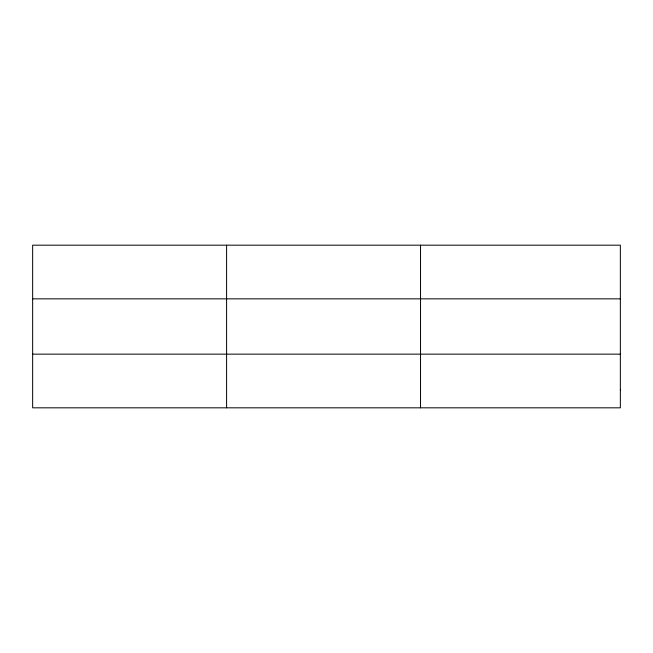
<?xml version="1.0" encoding="UTF-8"?>
<svg xmlns="http://www.w3.org/2000/svg" width="653" height="653" viewBox="0 0 653 653"><rect width="100%" height="100%" fill="white"/><g stroke="black" fill="none" stroke-linecap="round" stroke-linejoin="round"><path stroke-width="0.98" d="M226.591 245.177L226.591 407.823M420.532 245.177L420.532 407.823M32.65 298.854L620.35 298.854M32.65 354.146L620.35 354.146M620.35 389.931L620.35 407.823L32.65 407.823L32.65 245.177L620.35 245.177L620.35 389.931"/></g></svg>
